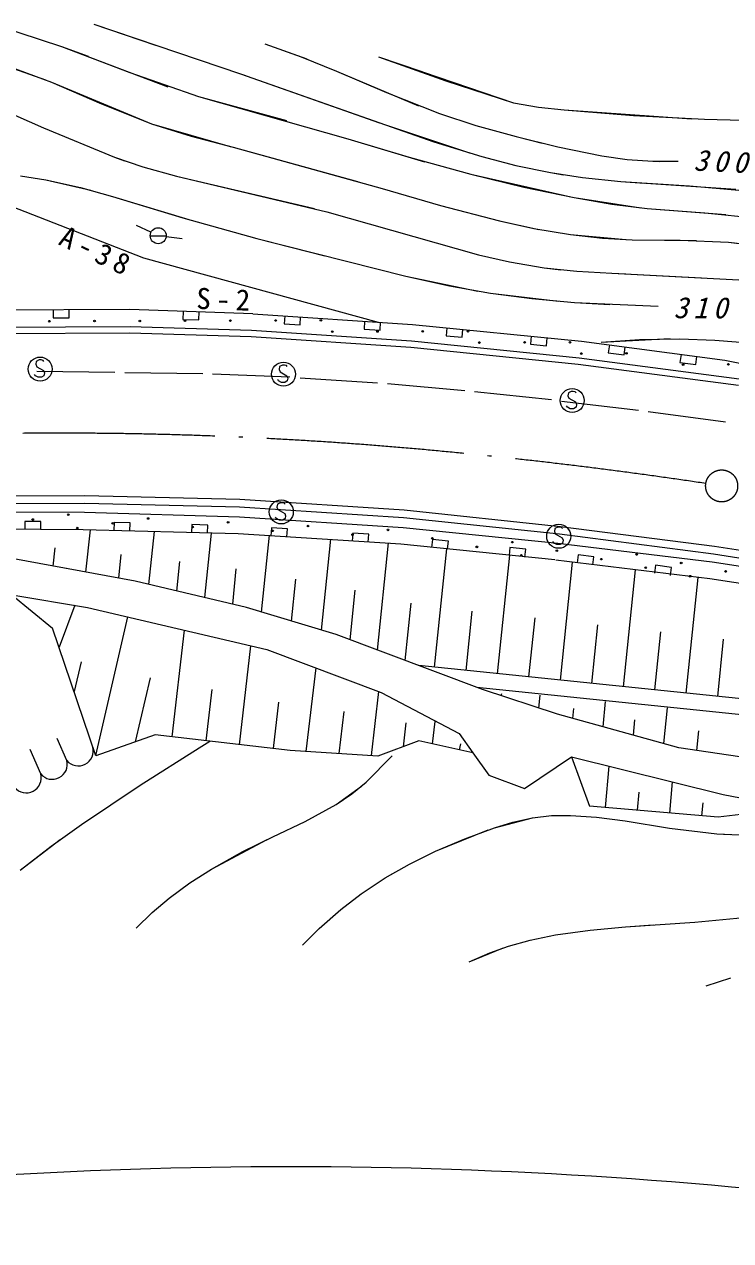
# Model space of a CAD drawing. Units: millimetres, scale not verified. Extents: x 40000 to 680000, y 20000 to 380000.
# Drawn here: x 339124 to 383263, y 263038 to 339011 of the extents above; entities that cross this region are included whole.
import ezdxf

# ---------------------------------------------------------------- set-up
doc = ezdxf.new("R2010")
doc.units = ezdxf.units.MM
doc.header["$LTSCALE"] = 1000
doc.linetypes.add('LONG_DASHED_DOTTED', pattern=[15.25, 12, -1.5, 0.25, -1.5])
for name, color, linetype, lineweight in [('M-BGD', 7, 'Continuous', 13), ('M-BMK', 2, 'LONG_DASHED_DOTTED', 13), ('M-STR-HTXT', 7, 'Continuous', 13)]:
    doc.layers.add(name, color=color, linetype=linetype, lineweight=lineweight)
doc.layers.add('M-BMK-HTXT', color=7, linetype='Continuous')
doc.styles.add('ＭＳ ゴシック', font='')
doc.styles.get('ＭＳ ゴシック').set_extended_font_data('MS Gothic')

msp = doc.modelspace()

# ---------------------------------------------------------------- linework, layer by layer
at = {"layer": 'M-BGD'}
for p, q in [((337419, 338948), (341457, 337625)), ((343472, 339011), (347326, 337704)), ((343472, 339011), (352636, 335926)), ((333907, 337854), (340445, 335553)), ((341457, 337625), (343114, 337025)), ((341457, 337625), (348097, 335106)), ((341457, 337625), (345721, 336001)), ((354159, 337792), (356785, 336848)), ((354159, 337792), (356416, 336991)), ((337319, 336698), (340815, 335399)), ((356416, 336991), (358633, 336090)), ((361258, 336982), (363968, 336055)), ((361258, 336982), (369690, 334116)), ((361258, 336982), (365473, 335490)), ((345721, 336001), (349999, 334497)), ((352636, 335926), (352954, 335817)), ((352636, 335926), (361312, 332862)), ((352636, 335926), (361689, 332728)), ((358633, 336090), (363754, 333928)), ((358633, 336090), (361757, 334747)), ((340815, 335399), (347072, 332794)), ((340815, 335399), (343937, 334043)), ((365473, 335490), (369690, 334116)), ((336004, 334449), (340320, 332550)), ((349999, 334497), (355500, 332997)), ((349999, 334497), (359338, 331868)), ((361757, 334747), (365067, 333446)), ((343937, 334043), (347072, 332794)), ((369690, 334116), (371261, 333839)), ((369690, 334116), (371261, 333839)), ((371261, 333839), (372854, 333662)), ((371261, 333839), (372854, 333662)), ((372854, 333662), (374389, 333541)), ((372854, 333662), (380824, 333113)), ((372854, 333662), (377183, 333326)), ((347072, 332794), (351988, 331382)), ((347072, 332794), (349555, 332031)), ((365067, 333446), (367347, 332701)), ((365067, 333446), (367347, 332701)), ((377183, 333326), (381626, 333090)), ((381626, 333090), (384030, 333018)), ((381626, 333090), (384030, 333018)), ((340320, 332550), (344752, 330713)), ((349555, 332031), (352181, 331331)), ((361689, 332728), (366940, 330975)), ((361689, 332728), (364712, 331680)), ((367347, 332701), (369852, 331995)), ((367347, 332701), (369852, 331995)), ((352181, 331331), (359939, 329195)), ((352181, 331331), (361478, 328750)), ((359338, 331868), (364129, 330427)), ((359338, 331868), (363166, 330709)), ((364712, 331680), (367709, 330752)), ((369852, 331995), (371475, 331590)), ((369852, 331995), (372452, 331354)), ((369852, 331995), (372452, 331354)), ((372452, 331354), (375208, 330793)), ((372452, 331354), (375208, 330793)), ((344752, 330713), (345394, 330483)), ((344752, 330713), (346530, 330114)), ((363166, 330709), (367026, 329647)), ((367709, 330752), (369841, 330200)), ((367709, 330752), (369841, 330200)), ((375208, 330793), (376794, 330576)), ((375208, 330793), (376794, 330576)), ((376794, 330576), (378388, 330462)), ((376794, 330576), (378388, 330462)), ((346530, 330114), (348639, 329519)), ((369841, 330200), (371996, 329753)), ((369841, 330200), (371996, 329753)), ((371996, 329753), (372824, 329614)), ((371996, 329753), (374012, 329445)), ((378388, 330462), (379982, 330470)), ((378388, 330462), (378788, 330452)), ((338885, 329538), (340470, 329296)), ((340470, 329296), (343279, 328645)), ((340470, 329296), (342629, 328815)), ((340470, 329296), (342629, 328815)), ((348639, 329519), (357260, 327513)), ((348639, 329519), (358037, 327307)), ((367026, 329647), (373282, 328235)), ((367026, 329647), (370332, 328850)), ((374012, 329445), (376399, 329195)), ((376399, 329195), (377882, 329084)), ((376399, 329195), (383594, 328707)), ((376399, 329195), (380680, 328924)), ((335266, 328832), (346562, 324419)), ((342629, 328815), (344632, 328267)), ((342629, 328815), (344632, 328267)), ((344632, 328267), (349407, 326815)), ((344632, 328267), (349029, 326929)), ((361478, 328750), (365131, 327688)), ((370332, 328850), (373478, 328196)), ((380680, 328924), (384983, 328552)), ((365131, 327688), (368808, 326727)), ((373478, 328196), (377654, 327540)), ((373478, 328196), (375843, 327781)), ((375843, 327781), (378051, 327500)), ((378051, 327500), (382961, 327135)), ((378051, 327500), (381642, 327239)), ((349029, 326929), (353644, 325632)), ((358037, 327307), (367499, 324611)), ((368808, 326727), (371280, 326206)), ((368808, 326727), (370957, 326267)), ((368808, 326727), (370957, 326267)), ((381642, 327239), (385343, 326859)), ((347039, 326024), (346137, 326455)), ((370957, 326267), (373256, 325880)), ((370957, 326267), (373256, 325880)), ((346990, 325809), (347990, 325809)), ((347987, 325749), (348980, 325631)), ((353644, 325632), (357910, 324549)), ((353644, 325632), (362958, 323283)), ((373256, 325880), (376716, 325562)), ((373256, 325880), (375245, 325654)), ((375245, 325654), (377116, 325549)), ((377116, 325549), (381123, 325508)), ((377116, 325549), (380116, 325527)), ((380116, 325527), (383119, 325397)), ((383119, 325397), (388399, 324752)), ((383119, 325397), (386698, 324992)), ((346562, 324419), (361241, 320415)), ((367499, 324611), (369444, 324175)), ((367499, 324611), (369444, 324175)), ((367499, 324611), (369444, 324175)), ((369444, 324175), (371602, 323807)), ((369444, 324175), (371602, 323807)), ((369444, 324175), (371602, 323807)), ((371602, 323807), (372648, 323681)), ((371602, 323807), (373642, 323597)), ((371602, 323807), (373642, 323597)), ((362958, 323283), (367469, 322352)), ((362958, 323283), (365692, 322684)), ((373642, 323597), (375840, 323476)), ((373642, 323597), (375840, 323476)), ((375840, 323476), (376706, 323436)), ((375840, 323476), (381441, 323167)), ((375840, 323476), (385435, 322961)), ((365692, 322684), (368258, 322224)), ((368258, 322224), (372499, 321712)), ((368258, 322224), (370836, 321879)), ((368258, 322224), (370836, 321879)), ((370836, 321879), (373496, 321632)), ((370836, 321879), (373496, 321632)), ((373496, 321632), (375712, 321502)), ((373496, 321632), (378724, 321409)), ((345714, 321190), (337147, 321164)), ((340931, 321176), (340932, 320676)), ((340932, 320676), (341932, 320679)), ((341932, 320679), (341931, 321179)), ((353395, 320937), (345714, 321190)), ((349055, 321080), (349038, 320580)), ((350037, 320547), (350054, 321047)), ((353395, 320937), (363389, 320272)), ((355394, 320804), (355361, 320305)), ((356359, 320238), (356392, 320737)), ((345729, 320115), (337653, 320085)), ((353313, 319885), (345729, 320115)), ((349038, 320580), (350037, 320547)), ((363310, 319215), (353313, 319885)), ((355361, 320305), (356359, 320238)), ((360391, 320471), (360358, 319972)), ((360358, 319972), (361356, 319906)), ((361356, 319906), (361389, 320405)), ((363389, 320272), (373939, 319218)), ((365529, 320058), (365479, 319560)), ((366474, 319461), (366524, 319958)), ((345724, 319715), (337655, 319685)), ((353294, 319486), (345724, 319715)), ((363277, 318816), (353294, 319486)), ((373787, 318160), (363310, 319215)), ((365479, 319560), (366474, 319461)), ((370804, 319531), (370754, 319033)), ((371749, 318934), (371799, 319431)), ((373939, 319218), (382896, 318033)), ((375170, 319163), (379485, 319378)), ((375170, 319163), (377568, 319319)), ((377568, 319319), (380084, 319376)), ((380084, 319376), (382277, 319289)), ((382277, 319289), (384669, 319086)), ((373741, 317763), (363277, 318816)), ((370754, 319033), (371749, 318934)), ((375682, 318987), (375617, 318491)), ((375617, 318491), (376608, 318360)), ((376608, 318360), (376674, 318856)), ((380161, 318395), (380095, 317899)), ((339873, 317958), (339843, 317778)), ((339843, 317778), (339903, 317628)), ((340053, 318048), (339873, 317958)), ((339903, 317628), (340323, 317388)), ((340173, 318048), (340053, 318048)), ((340293, 318018), (340173, 318048)), ((340353, 317958), (340293, 318018)), ((355077, 317636), (355047, 317456)), ((355257, 317726), (355077, 317636)), ((355377, 317726), (355257, 317726)), ((355497, 317696), (355377, 317726)), ((355557, 317636), (355497, 317696)), ((383743, 316449), (373741, 317763)), ((383799, 316845), (373787, 318160)), ((380095, 317899), (381087, 317768)), ((381087, 317768), (381152, 318264)), ((382896, 318033), (389426, 316734)), ((339813, 317058), (339753, 317148)), ((339993, 316968), (339813, 317058)), ((344783, 317264), (339913, 317327)), ((340203, 316968), (339993, 316968)), ((340353, 317058), (340203, 316968)), ((340323, 317388), (340383, 317238)), ((340383, 317238), (340353, 317058)), ((350272, 317171), (345409, 317252)), ((355722, 316964), (350879, 317155)), ((355017, 316736), (354957, 316826)), ((355047, 317456), (355107, 317306)), ((355107, 317306), (355527, 317066)), ((355527, 317066), (355587, 316916)), ((355587, 316916), (355557, 316736)), ((361195, 316595), (356354, 316912)), ((355197, 316646), (355017, 316736)), ((355407, 316646), (355197, 316646)), ((355557, 316736), (355407, 316646)), ((366658, 316117), (361808, 316546)), ((372073, 315548), (367253, 316053)), ((373299, 316084), (373119, 315994)), ((373419, 316084), (373299, 316084)), ((373539, 316054), (373419, 316084)), ((373599, 315994), (373539, 316054)), ((377504, 314892), (372691, 315448)), ((373119, 315994), (373089, 315814)), ((373089, 315814), (373149, 315664)), ((373149, 315664), (373569, 315424)), ((373569, 315424), (373629, 315274)), ((373059, 315094), (372999, 315184)), ((373239, 315004), (373059, 315094)), ((373449, 315004), (373239, 315004)), ((373599, 315094), (373449, 315004)), ((373629, 315274), (373599, 315094)), ((382933, 314153), (378115, 314810)), ((336508, 309555), (342901, 309587)), ((342901, 309587), (352590, 309351)), ((352590, 309351), (362860, 308676)), ((342893, 308527), (336509, 308531)), ((342896, 309087), (336517, 309055)), ((352570, 308226), (342893, 308527)), ((352568, 308851), (342896, 309087)), ((362817, 308178), (352568, 308851)), ((354943, 309036), (354913, 308856)), ((354913, 308856), (354973, 308706)), ((355123, 309126), (354943, 309036)), ((354973, 308706), (355393, 308466)), ((355243, 309126), (355123, 309126)), ((355363, 309096), (355243, 309126)), ((355423, 309036), (355363, 309096)), ((355393, 308466), (355453, 308316)), ((362860, 308676), (372629, 307655)), ((339159, 307967), (339156, 307467)), ((340159, 307960), (339159, 307967)), ((340156, 307460), (340159, 307960)), ((344739, 307891), (344726, 307391)), ((345739, 307864), (344739, 307891)), ((345725, 307364), (345739, 307864)), ((349581, 307760), (349568, 307260)), ((350581, 307733), (349581, 307760)), ((350567, 307233), (350581, 307733)), ((362799, 307565), (352570, 308226)), ((354883, 308136), (354823, 308226)), ((355063, 308046), (354883, 308136)), ((355273, 308046), (355063, 308046)), ((355423, 308136), (355273, 308046)), ((355453, 308316), (355423, 308136)), ((372571, 307158), (362817, 308178)), ((342805, 307443), (336506, 307485)), ((352488, 307181), (342805, 307443)), ((342978, 304794), (343249, 307431)), ((346913, 304025), (347252, 307323)), ((350401, 303202), (350815, 307226)), ((362655, 306544), (352488, 307181)), ((353950, 302302), (354444, 307096)), ((354562, 307552), (354531, 307053)), ((355560, 307490), (354562, 307552)), ((355529, 306991), (355560, 307490)), ((359645, 307234), (359614, 306735)), ((360643, 307171), (359645, 307234)), ((360612, 306672), (360643, 307171)), ((372456, 306577), (362799, 307565)), ((372275, 307514), (372245, 307334)), ((372245, 307334), (372305, 307184)), ((372455, 307604), (372275, 307514)), ((372305, 307184), (372725, 306944)), ((372575, 307604), (372455, 307604)), ((382180, 305919), (372571, 307158)), ((372695, 307574), (372575, 307604)), ((372629, 307655), (382250, 306414)), ((372755, 307514), (372695, 307574)), ((372725, 306944), (372785, 306794)), ((340935, 305169), (341054, 306320)), ((357685, 301172), (358271, 306863)), ((361199, 299922), (361889, 306624)), ((372273, 305562), (362655, 306544)), ((364628, 306841), (364576, 306344)), ((365623, 306737), (364628, 306841)), ((364763, 298853), (365524, 306251)), ((365571, 306240), (365623, 306737)), ((369466, 306336), (369414, 305839)), ((370461, 306232), (369466, 306336)), ((370409, 305735), (370461, 306232)), ((372215, 306614), (372155, 306704)), ((372395, 306524), (372215, 306614)), ((372605, 306524), (372395, 306524)), ((382101, 305416), (372456, 306577)), ((372755, 306614), (372605, 306524)), ((372785, 306794), (372755, 306614)), ((382250, 306414), (392372, 304842)), ((346041, 304230), (335830, 306108)), ((345020, 304418), (345173, 305905)), ((348657, 303613), (348847, 305462)), ((368694, 298448), (369456, 305850)), ((381958, 304375), (372331, 305535)), ((372626, 298043), (373386, 305426)), ((373724, 305870), (373665, 305374)), ((374717, 305751), (373724, 305870)), ((374657, 305254), (374717, 305751)), ((392208, 303852), (382101, 305416)), ((392291, 304349), (382180, 305919)), ((352145, 302791), (352371, 304994)), ((376558, 297638), (377310, 304945)), ((378574, 305224), (378503, 304729)), ((379564, 305081), (378574, 305224)), ((379492, 304586), (379564, 305081)), ((353017, 302585), (346041, 304230)), ((355818, 301737), (356087, 304358)), ((380490, 297234), (381234, 304464)), ((392040, 302815), (381958, 304375)), ((338345, 303376), (340895, 301296)), ((338345, 303376), (343073, 302588)), ((359479, 300567), (359798, 303668)), ((342270, 302722), (341297, 300105)), ((343073, 302588), (354277, 299966)), ((358618, 300890), (353017, 302585)), ((362920, 299276), (363288, 302860)), ((343583, 293352), (345599, 301997)), ((366729, 298650), (367109, 302350)), ((370660, 298246), (371041, 301947)), ((343592, 293325), (340895, 301296)), ((348354, 294508), (349129, 301171)), ((367758, 297462), (358618, 300890)), ((374592, 297841), (374970, 301513)), ((378524, 297436), (378898, 301070)), ((352567, 294017), (353286, 300198)), ((382456, 297031), (382824, 300608)), ((354277, 299966), (361432, 297276)), ((342666, 299197), (342233, 297340)), ((356744, 293586), (357352, 298810)), ((385405, 296728), (363780, 298954)), ((346990, 298187), (346059, 294193)), ((350834, 297474), (350461, 294263)), ((360812, 293333), (361278, 297333)), ((361432, 297276), (366306, 294719)), ((385251, 295740), (367394, 297581)), ((372442, 295923), (367758, 297462)), ((368929, 297077), (368972, 297207)), ((371271, 296308), (371354, 297109)), ((355011, 296668), (354674, 293772)), ((375288, 295138), (375449, 296706)), ((379081, 294092), (379311, 296326)), ((359084, 296084), (358778, 293459)), ((380030, 293831), (372442, 295923)), ((373391, 295661), (373454, 296278)), ((377185, 294615), (377282, 295566)), ((362970, 295387), (362796, 293887)), ((364626, 294064), (364788, 295459)), ((381145, 293661), (381271, 294890)), ((341780, 293029), (341186, 294412)), ((347301, 294630), (343592, 293325)), ((355727, 293650), (347301, 294630)), ((350045, 293821), (350719, 294245)), ((363781, 294248), (361217, 293307)), ((367160, 293510), (363781, 294248)), ((366306, 294719), (367160, 293510)), ((366315, 293694), (366400, 294081)), ((340151, 292188), (339495, 293723)), ((346359, 291479), (350045, 293821)), ((361217, 293307), (355727, 293650)), ((360493, 291682), (362101, 293319)), ((367160, 293510), (368154, 292113)), ((386718, 292813), (380030, 293831)), ((370378, 291279), (373320, 293254)), ((373320, 293254), (374432, 290180)), ((373320, 293254), (382791, 290912)), ((375437, 290093), (375660, 292676)), ((368154, 292113), (370378, 291279)), ((342687, 289026), (346359, 291479)), ((358606, 290283), (360194, 291421)), ((359592, 290945), (360493, 291682)), ((377446, 289919), (377544, 291052)), ((379456, 289746), (379625, 291695)), ((356674, 289229), (358606, 290283)), ((358606, 290283), (359592, 290945)), ((381466, 289572), (381537, 290388)), ((382791, 290912), (387100, 290056)), ((370869, 289455), (372059, 289584)), ((370869, 289455), (372059, 289584)), ((372059, 289584), (373262, 289602)), ((372059, 289584), (373262, 289602)), ((373262, 289602), (374872, 289494)), ((373262, 289602), (374872, 289494)), ((382471, 289485), (374432, 290180)), ((374872, 289494), (376668, 289259)), ((387100, 290056), (382471, 289485)), ((340806, 287689), (342687, 289026)), ((354660, 288268), (356674, 289229)), ((366648, 288147), (368495, 288827)), ((368495, 288827), (370869, 289455)), ((368495, 288827), (369646, 289183)), ((368495, 288827), (369646, 289183)), ((369646, 289183), (370869, 289455)), ((369646, 289183), (370869, 289455)), ((376668, 289259), (379438, 288810)), ((376668, 289259), (379438, 288810)), ((379438, 288810), (382405, 288445)), ((379438, 288810), (382405, 288445)), ((338868, 286181), (341358, 288089)), ((350828, 286249), (354292, 288092)), ((352779, 287336), (354660, 288268)), ((364810, 287360), (368114, 288697)), ((364810, 287360), (366648, 288147)), ((382405, 288445), (383222, 288402)), ((382405, 288445), (383823, 288380)), ((338868, 286181), (340806, 287689)), ((350828, 286249), (352779, 287336)), ((363196, 286563), (364810, 287360)), ((363196, 286563), (364810, 287360)), ((361674, 285694), (363196, 286563)), ((361674, 285694), (363196, 286563)), ((349467, 285380), (350828, 286249)), ((360175, 284692), (361674, 285694)), ((360175, 284692), (361674, 285694)), ((361674, 285694), (362142, 285980)), ((348174, 284433), (349467, 285380)), ((347109, 283531), (348174, 284433)), ((358900, 283722), (360175, 284692)), ((358900, 283722), (360175, 284692)), ((346117, 282552), (347109, 283531)), ((357541, 282534), (358900, 283722)), ((357541, 282534), (358900, 283722)), ((374490, 282433), (376689, 282635)), ((374490, 282433), (376689, 282635)), ((376689, 282635), (381028, 282936)), ((376689, 282635), (378416, 282765)), ((381028, 282936), (385600, 283362)), ((356510, 281500), (357541, 282534)), ((356510, 281500), (357541, 282534)), ((370740, 281811), (372309, 282132)), ((372309, 282132), (374490, 282433)), ((372309, 282132), (374490, 282433)), ((356510, 281500), (356545, 281537)), ((366928, 280445), (369002, 281314)), ((368214, 281024), (369386, 281439)), ((369386, 281439), (370740, 281811)), ((366928, 280445), (368214, 281024)), ((381741, 278945), (383276, 279448)), ((381741, 278945), (383276, 279448))]:
    msp.add_line(p, q, dxfattribs=at)
for centre, radius in [((347490, 325809), 500), ((340685, 320468), 50), ((343513, 320477), 50), ((346342, 320485), 50), ((349170, 320494), 50), ((351998, 320502), 50), ((354827, 320511), 50), ((357655, 320520), 50), ((358365, 319815), 50), ((361193, 319823), 50), ((364021, 319832), 50), ((366850, 319840), 50), ((367559, 319135), 50), ((370387, 319144), 50), ((373216, 319153), 50), ((373925, 318448), 50), ((376754, 318456), 50), ((340113, 317478), 750), ((355317, 317156), 750), ((380291, 317760), 50), ((383120, 317768), 50), ((373359, 315514), 750), ((355183, 308556), 750), ((339653, 308083), 50), ((341870, 308379), 50), ((344648, 307847), 50), ((346864, 308143), 50), ((351859, 307907), 50), ((356853, 307671), 50), ((372515, 307034), 750), ((342431, 307551), 50), ((349642, 307611), 50), ((354637, 307375), 50), ((359631, 307139), 50), ((361848, 307435), 50), ((364626, 306904), 50), ((367404, 306372), 50), ((369620, 306668), 50), ((372398, 306136), 50), ((370182, 305840), 50), ((375176, 305605), 50), ((377393, 305900), 50), ((380171, 305369), 50), ((377954, 305073), 50), ((382949, 304837), 50), ((380732, 304541), 50)]:
    msp.add_circle(centre, radius, dxfattribs=at)
for centre in [(342499, 293632), (340871, 292792), (339243, 291951)]:
    msp.add_arc(centre, 939, 219.98853, 14.62769, dxfattribs=at)
at = {"layer": 'M-BMK'}
msp.add_circle((382699, 310180), 1000, dxfattribs=at)
for centre, radius, start, end in [((341373, 62120), 251355, 84.3208, 99.0564), ((337199, 13651), 300000, 81.46747, 84.4436)]:
    msp.add_arc(centre, radius, start, end, dxfattribs=at)
at = {"layer": 'M-STR-HTXT'}
msp.add_arc((355742, -32347), 300000, 79.93726, 95.26031, dxfattribs=at)

# ---------------------------------------------------------------- texts
at = {"layer": 'M-BMK-HTXT', "char_height": 1320, "attachment_point": 7, "style": 'ＭＳ ゴシック'}
for s, insert, rotation in [('\\T1.37;\\Q15;300', (380923, 329856), 357.3), ('\\T1.37;A-38', (341179, 325264), 334.5), ('\\T1.37;S-2', (349856, 321216), 358), ('\\T1.37;\\Q15;310', (379690, 320635), 359.8)]:
    msp.add_mtext(s, dxfattribs=dict(at, insert=insert, rotation=rotation))

doc.saveas('drawing.dxf')
